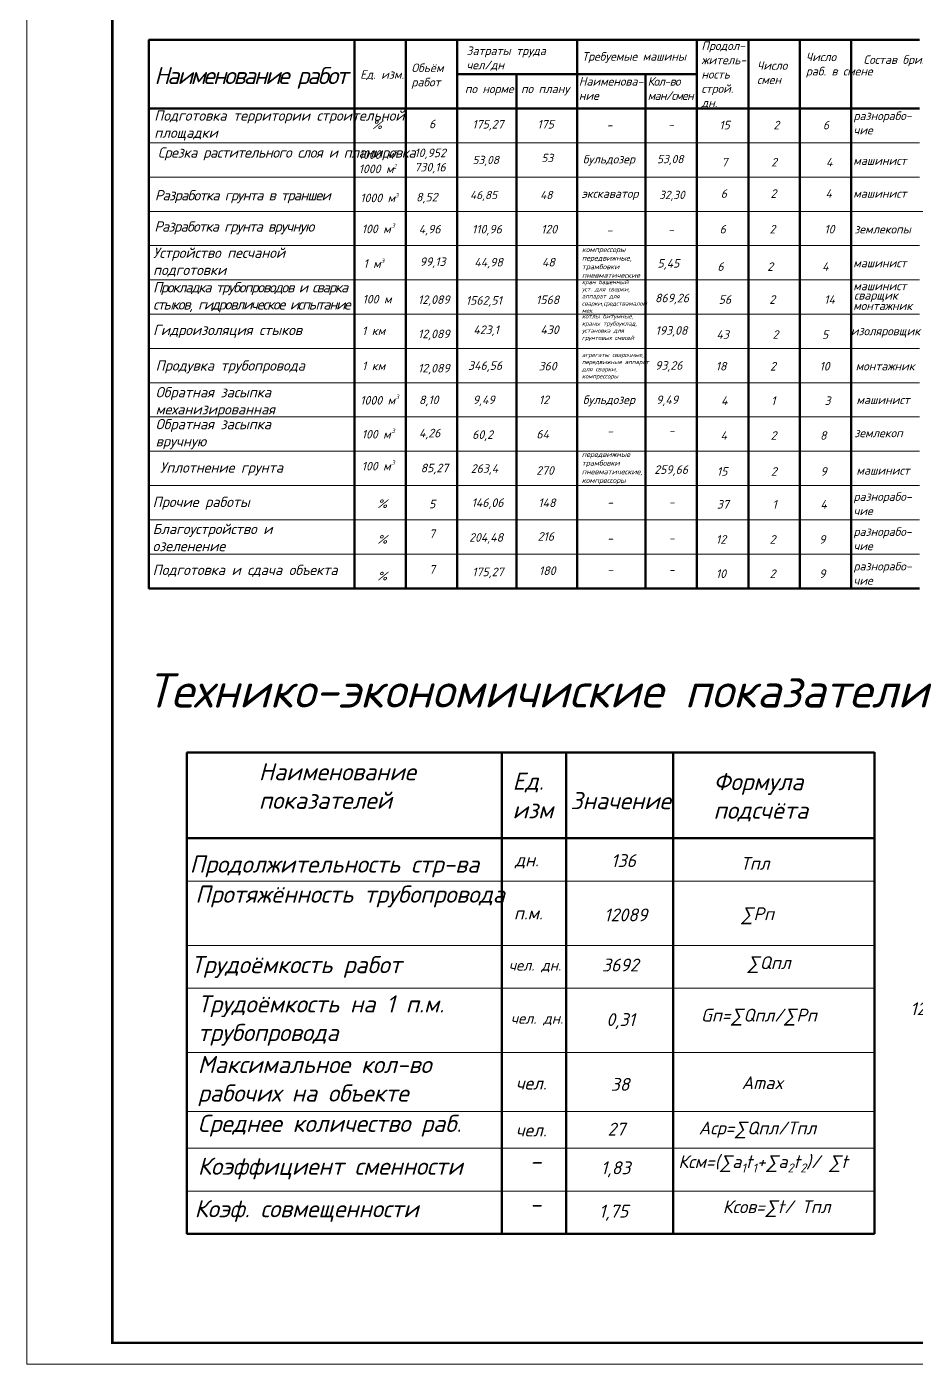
# Model space of a CAD drawing. Header units: millimetres. Extents: x 27137 to 30937, y -4667 to -569.
# Drawn here: x 28130.7 to 28338.4, y -1162.7 to -850.5 of the extents above; entities that cross this region are included whole.
import ezdxf

# ---------------------------------------------------------------- set-up
doc = ezdxf.new("R2010")
doc.units = ezdxf.units.MM
doc.header["$LTSCALE"] = 0.4
doc.styles.get("Standard").update_dxf_attribs({"font": 'isocpeui.ttf', "height": 2.5})

msp = doc.modelspace()

# ---------------------------------------------------------------- linework, layer by layer
at = {"lineweight": 15}
for p, q in [((28207.2286, -853.5601), (28231.2286, -853.5601)), ((28231.2286, -869.5601), (28231.2286, -853.5601)), ((28243.2286, -853.5601), (28259.2286, -853.5601)), ((28259.2286, -853.5601), (28287.2286, -853.5601)), ((28287.2286, -853.5601), (28299.2286, -853.5601)), ((28287.2286, -861.5601), (28287.2286, -853.5601)), ((28299.2286, -853.5601), (28311.2286, -853.5601)), ((28311.2286, -853.5601), (28323.2286, -853.5601)), ((28259.2286, -861.5601), (28287.2286, -861.5601)), ((28207.2286, -869.5601), (28219.2286, -869.5601)), ((28219.2286, -869.5601), (28231.2286, -869.5601)), ((28243.2286, -869.5601), (28259.2286, -869.5601)), ((28243.2286, -869.5601), (28259.2286, -869.5601)), ((28259.2286, -869.5601), (28275.2286, -869.5601)), ((28159.2286, -877.5601), (28339.2286, -877.5601)), ((28159.2286, -885.5601), (28339.2286, -885.5601)), ((28159.2286, -893.5601), (28774.4286, -893.5601)), ((28207.2286, -901.5601), (28207.2286, -897.5601)), ((28159.2286, -901.5601), (28207.2286, -901.5601)), ((28339.2286, -901.5601), (28207.2286, -901.5601)), ((28207.2286, -909.5601), (28207.2286, -905.5601)), ((28159.2286, -909.5601), (28207.2286, -909.5601)), ((28339.2286, -909.5601), (28207.2286, -909.5601)), ((28159.2286, -917.5601), (28207.2286, -917.5601)), ((28207.2286, -921.5601), (28207.2286, -917.5601)), ((28207.2286, -917.5601), (28339.2286, -917.5601)), ((28159.2286, -925.5601), (28339.2286, -925.5601)), ((28207.2286, -933.5601), (28207.2286, -929.5601)), ((28159.2286, -933.5601), (28207.2286, -933.5601)), ((28159.2286, -933.5601), (28207.2286, -933.5601)), ((28207.2286, -937.5601), (28207.2286, -933.5601)), ((28207.2286, -933.5601), (28339.2286, -933.5601)), ((28339.2286, -933.5601), (28207.2286, -933.5601)), ((28159.2286, -941.5601), (28207.2286, -941.5601)), ((28207.2286, -945.5601), (28207.2286, -941.5601)), ((28207.2286, -941.5601), (28339.2286, -941.5601)), ((28159.2286, -949.5601), (28207.2286, -949.5601)), ((28207.2286, -949.5601), (28339.2286, -949.5601)), ((28159.2286, -957.5601), (28207.2286, -957.5601)), ((28207.2286, -957.5601), (28219.2286, -957.5601)), ((28219.2286, -957.5601), (28327.2286, -957.5601)), ((28259.2286, -957.5601), (28243.2286, -957.5601)), ((28243.2286, -957.5601), (28259.2286, -957.5601)), ((28287.2286, -957.5601), (28275.2286, -957.5601)), ((28275.2286, -957.5601), (28287.2286, -957.5601)), ((28339.2286, -957.5601), (28323.2286, -957.5601)), ((28159.2286, -965.5601), (28339.2286, -965.5601)), ((28159.2286, -973.5601), (28339.2286, -973.5601)), ((28256.6844, -1019.9049), (28271.6844, -1019.9049)), ((28168.123, -1039.9049), (28168.123, -1054.9049)), ((28168.123, -1049.9049), (28328.6844, -1049.9049)), ((28168.123, -1064.9049), (28328.6844, -1064.9049)), ((28168.123, -1074.9049), (28328.6844, -1074.9049)), ((28168.123, -1089.9049), (28328.6844, -1089.9049)), ((28168.123, -1103.7138), (28328.6844, -1103.7138)), ((28328.6844, -1112.2611), (28168.123, -1112.2611)), ((28168.123, -1122.2611), (28321.6844, -1122.2611)), ((28328.6844, -1122.2611), (28168.123, -1122.2611)), ((28256.6844, -1122.2611), (28281.6844, -1122.2611)), ((28321.6844, -1122.2611), (28328.6844, -1122.2611))]:
    msp.add_line(p, q, dxfattribs=at)
at = {"lineweight": 53, "ltscale": 0.5}
for p, q in [((28207.2286, -853.5601), (28207.2286, -861.5601)), ((28219.2286, -869.5601), (28219.2286, -853.5601)), ((28231.2286, -853.5601), (28231.2286, -869.5601)), ((28259.2286, -853.5601), (28259.2286, -861.5601)), ((28287.2286, -853.5601), (28287.2286, -869.5601)), ((28299.2286, -853.5601), (28299.2286, -869.5601)), ((28311.2286, -869.5601), (28311.2286, -853.5601)), ((28323.2286, -853.5601), (28323.2286, -869.5601)), ((28231.2286, -861.5601), (28287.2286, -861.5601)), ((28245.0553, -861.5601), (28245.0553, -869.5601)), ((28259.2286, -869.5601), (28259.2286, -861.5601)), ((28275.2286, -869.5601), (28275.2286, -861.5601)), ((28159.2286, -869.5601), (28327.2286, -869.5601)), ((28219.2286, -933.5601), (28219.2286, -869.5601)), ((28231.2286, -933.5601), (28231.2286, -869.5601)), ((28245.0553, -933.5601), (28245.0553, -869.5601)), ((28259.2286, -869.5601), (28259.2286, -933.5601)), ((28275.2286, -933.5601), (28275.2286, -869.5601)), ((28287.2286, -869.5601), (28287.2286, -933.5601)), ((28299.2286, -869.5601), (28311.2286, -869.5601)), ((28299.2286, -933.5601), (28299.2286, -869.5601)), ((28323.2286, -869.5601), (28311.2286, -869.5601)), ((28311.2286, -869.5601), (28311.2286, -933.5601)), ((28323.2286, -869.5601), (28339.2286, -869.5601)), ((28323.2286, -933.5601), (28323.2286, -869.5601)), ((28219.2286, -957.5601), (28219.2286, -933.5601)), ((28231.2286, -957.5601), (28231.2286, -933.5601)), ((28245.0553, -957.5601), (28245.0553, -933.5601)), ((28259.2286, -933.5601), (28259.2286, -957.5601)), ((28275.2286, -957.5601), (28275.2286, -933.5601)), ((28287.2286, -933.5601), (28287.2286, -957.5601)), ((28299.2286, -957.5601), (28299.2286, -933.5601)), ((28311.2286, -933.5601), (28311.2286, -957.5601)), ((28323.2286, -957.5601), (28323.2286, -933.5601)), ((28207.2286, -949.5601), (28207.2286, -953.5601)), ((28219.2286, -957.5601), (28219.2286, -981.5601)), ((28231.2286, -981.5601), (28231.2286, -957.5601)), ((28245.0553, -981.5601), (28245.0553, -957.5601)), ((28259.2286, -957.5601), (28259.2286, -981.5601)), ((28275.2286, -981.5601), (28275.2286, -957.5601)), ((28287.2286, -957.5601), (28287.2286, -981.5601)), ((28299.2286, -981.5601), (28299.2286, -957.5601)), ((28311.2286, -957.5601), (28311.2286, -981.5601)), ((28323.2286, -981.5601), (28323.2286, -957.5601)), ((28168.123, -1019.9049), (28168.123, -1039.9049)), ((28168.123, -1019.9049), (28241.6844, -1019.9049)), ((28241.6844, -1039.9049), (28241.6844, -1019.9049)), ((28241.6844, -1019.9049), (28256.6844, -1019.9049)), ((28256.6844, -1019.9049), (28256.6844, -1063.525)), ((28256.6844, -1063.525), (28256.6844, -1019.9049)), ((28256.6844, -1019.9049), (28281.6844, -1019.9049)), ((28268.123, -1019.9049), (28283.123, -1019.9049)), ((28271.6844, -1019.9049), (28321.6844, -1019.9049)), ((28281.6844, -1019.9049), (28281.6844, -1054.0453)), ((28328.6844, -1019.9049), (28321.6844, -1019.9049)), ((28328.6844, -1122.2611), (28328.6844, -1019.8312)), ((28328.6844, -1132.2611), (28328.6844, -1032.2611)), ((28168.123, -1039.9049), (28321.6844, -1039.9049)), ((28168.123, -1039.9049), (28168.123, -1049.9049)), ((28241.6844, -1039.9049), (28241.6844, -1082.7135)), ((28321.6844, -1039.9049), (28328.6844, -1039.9049)), ((28168.123, -1049.9049), (28168.123, -1064.9049)), ((28281.6844, -1132.2611), (28281.6844, -1054.0068)), ((28168.123, -1057.2611), (28168.123, -1119.4243)), ((28256.6844, -1063.0043), (28256.6844, -1132.2611)), ((28168.123, -1064.9049), (28168.123, -1074.9049)), ((28168.123, -1074.9049), (28168.123, -1084.9049)), ((28241.6844, -1077.2611), (28241.6844, -1132.2611)), ((28168.123, -1084.9049), (28168.123, -1089.9049)), ((28168.123, -1089.9049), (28168.123, -1099.9049)), ((28168.123, -1112.2611), (28168.123, -1122.2611)), ((28168.123, -1122.2611), (28168.123, -1132.2611)), ((28168.123, -1132.2611), (28321.6844, -1132.2611)), ((28321.6844, -1132.2611), (28328.6844, -1132.2611))]:
    msp.add_line(p, q, dxfattribs=at)
at = {"color": 0, "lineweight": 15}
for p, q in [((28311.2286, -957.5601), (28299.2286, -957.5601)), ((28299.2286, -957.5601), (28311.2286, -957.5601))]:
    msp.add_line(p, q, dxfattribs=at)
at = {"color": 7, "lineweight": 15}
msp.add_lwpolyline([(28130.6969, -1162.6747), (28971.6969, -1162.6747), (28971.6969, -568.6747), (28130.6969, -568.6747)], close=True, dxfattribs=at)
at = {"lineweight": 15, "const_width": 0.6}
msp.add_lwpolyline([(28150.6969, -1157.6747), (28966.6969, -1157.6747), (28966.6969, -573.6747), (28150.6969, -573.6747)], close=True, dxfattribs=at)
msp.add_lwpolyline([(28150.6969, -573.6747), (28966.6969, -573.6747), (28966.6969, -1157.6747), (28150.6969, -1157.6747)], dxfattribs=at)
at = {"lineweight": 53, "ltscale": 0.5}
for points in [[(28164.0286, -853.5601), (28159.2286, -853.5601), (28207.2286, -853.5601)], [(28339.2286, -853.5601), (28159.2286, -853.5601), (28159.2286, -949.5601), (28159.2286, -953.5601), (28159.2286, -957.5601), (28159.2286, -965.5601), (28159.2286, -973.5601), (28159.2286, -981.5601), (28339.2286, -981.5601)], [(28207.2286, -861.5601), (28207.2286, -933.5601), (28207.2286, -957.5601), (28207.2286, -981.5601)]]:
    msp.add_lwpolyline(points, dxfattribs=at)

# ---------------------------------------------------------------- texts
at = {"lineweight": 15, "attachment_point": 1}
for s, width, gutter_width, heights, insert, char_height in [('Затраты труда \\Pчел/дн', 28.457231, 12.5, [9.4384], (28233.3939, -855.0737), 2), ('Продол-\\Pжитель-\\Pность\\Pстрой.\\Pдн.', 15, 12.5, [0], (28288.2613, -853.905), 2), ('Требуемые машины', 35, 12.5, [0], (28260.3894, -856.3941), 2), ('Число\\Pсмен', 15, 12.5, [0], (28301.2567, -858.5135), 2), ('Число \\Pраб. в смене', 15, 12.5, [8.6667], (28312.6598, -856.5078), 2), ('Состав бригады', 20, 12.5, [0], (28326.1111, -857.1496), 2), ('{\\T0.8;Наименование работ}', 60, 12.5, [0], (28160.4913, -859.8644), 4), ('Ед. изм.', 15, 12.5, [0], (28208.5466, -860.6251), 2), ('Обьём\\Pработ', 30, 12.5, [0], (28220.5412, -859.0574), 2), ('по норме', 20, 12.5, [0], (28233.0189, -863.9575), 2), ('по плану', 20, 12.5, [0], (28246.1302, -863.9575), 2), ('Наименова-\\Pние', 20, 12.5, [0], (28259.6429, -862.2204), 2), ('{\\T0.9;Кол-во\\Pман/смен}', 15, 12.5, [0], (28275.7114, -862.2244), 2), ('Подготовка территории строительной площадки', 60, 12.5, [0], (28160.4736, -870.0038), 2.4), ('разнорабо-\\Pчие', 20, 12.5, [0], (28323.7801, -870.2568), 2), ('%', 15, 12.5, [0], (28211.4501, -872.3211), 2), ('6', 15, 12.5, [0], (28224.6555, -872.1621), 2), ('175,27', 12.151566, 12.5, [0], (28234.7527, -872.2419), 2), ('175', 12.151566, 12.5, [0], (28249.9427, -872.2419), 2), ('-', 15.304504, 12.5, [0], (28266.1054, -872.4105), 2), ('-', 15.304504, 12.5, [0], (28280.4709, -872.3603), 2), ('15        2        6', 45, 12.5, [0], (28292.4409, -872.4212), 2), ('{\\T0.95;Срезка растительного слоя и планировка}', 60, 12.5, [0], (28161.3088, -878.6275), 2.4), ('1000 м\\P1000 м', 15, 12.5, [0], (28208.2112, -879.323), 2), ('3', 15, 12.5, [0], (28216.3866, -879.2464), 1), ('10,952\\P730,16', 15, 12.5, [0], (28221.2281, -878.9173), 2), ('53', 13.371299, 12.5, [2.88], (28250.9052, -880.1362), 1.92), ('бульдозер', 15.304504, 12.5, [0], (28260.5782, -880.3859), 2), ('53,08', 13.371299, 12.5, [2.88], (28277.906, -880.408), 1.92), ('2', 15, 12.5, [0], (28216.3204, -882.5694), 1), ('53,08', 13.371299, 12.5, [2.88], (28234.8097, -880.6044), 1.92), ('7        2         4', 45, 12.5, [0], (28292.9523, -881.0875), 2), ('машинист', 20, 12.5, [0], (28323.7231, -880.7275), 2), ('{\\T0.9;Разработка грунта в траншеи}', 60, 12.5, [0], (28160.627, -888.6066), 2.4), ('1000 м', 15, 12.5, [0], (28208.5799, -889.4314), 2), ('3', 15, 12.5, [0], (28216.7406, -889.3216), 1), ('46,85', 13.371299, 12.5, [0], (28234.2243, -888.7869), 1.92), ('48', 13.371299, 12.5, [0], (28250.5901, -888.7869), 1.92), ('экскаватор', 15.304504, 12.5, [0], (28260.2454, -888.4111), 2), ('  6        2         4', 45, 12.5, [0], (28290.2307, -888.4163), 2), ('машинист', 20, 12.5, [0], (28323.7231, -888.4005), 2), ('{\\T0.9;Разработка грунта вручную}', 60, 12.5, [0], (28160.4977, -895.8877), 2.4), ('100 м', 15, 12.5, [0], (28208.9202, -896.6709), 2), ('3', 15, 12.5, [0], (28215.8886, -896.3555), 1), ('-', 15.304504, 12.5, [0], (28266.1054, -896.9276), 2), ('-', 15.304504, 12.5, [0], (28280.4709, -896.8774), 2), ('   6        2         10', 45, 12.5, [2.5], (28288.6937, -896.7317), 2), ('землекопы', 20, 12.5, [0], (28323.9862, -896.7314), 2), ('Устройство песчаной\\Pподготовки', 60, 12.5, [7.6074], (28160.2066, -902.0291), 2.4), ('компрессоры \\Pпередвижные,\\Pтрамбовки\\Pпневматические', 15.304504, 12.5, [13.1252], (28260.3601, -901.8671), 1.2), ('\\P1 м', 15, 12.5, [0], (28209.3245, -901.4273), 2), ('3', 15, 12.5, [0], (28213.4307, -904.6291), 1), ('машинист', 20, 12.5, [0], (28323.7231, -904.6315), 2), ('{\\T0.8;Прокладка трубопроводов и сварка\\Pстыков, гидровлическое испытание}', 63.85238, 12.5, [10.6306], (28160.2066, -910.0827), 2.4), ('кран башенный\\Pуст. для сварки,\\Pаппарат для сварки,средствамалой \\Pмех.', 15.304504, 12.5, [13.1252], (28260.3601, -909.5645), 1), ('машинист', 20, 12.5, [0], (28323.7231, -909.9783), 2), ('100 м', 15, 12.5, [0], (28209.1122, -913.0648), 2), ('сварщик', 20, 12.5, [0], (28323.9135, -912.173), 2), ('котлы битумные,\\Pкраны трубоуклад,\\Pустановка для \\Pгрунтовых смесей', 15.304504, 12.5, [13.1252], (28260.3601, -917.5658), 1), ('монтажник', 20, 12.5, [0], (28323.7231, -914.5975), 2), ('Гидроизоляция стыков', 60, 12.5, [0], (28160.2066, -920.0503), 2.4), ('1 км', 15, 12.5, [0], (28209.0039, -920.4411), 2), ('423,1', 15, 12.5, [0], (28235.0001, -920.1991), 2), ('430', 15, 12.5, [0], (28250.6689, -920.1991), 2), ('193,08', 13.371299, 12.5, [0], (28277.5454, -920.3627), 2), ('изоляровщик', 20, 12.5, [0], (28323.1574, -920.4929), 2), ('агрегаты сварочные,\\Pпередвижные аппарат \\Pдля сварки,\\Pкомпрессоры', 15.304504, 12.5, [13.1252], (28260.3601, -926.5654), 1), ('Продувка трубопровода', 60, 12.5, [0], (28160.7998, -928.3441), 2.4), ('1 км', 15, 12.5, [0], (28209.0039, -928.6479), 2), ('346,56', 15, 12.5, [0], (28233.7674, -928.5703), 2), ('360', 15, 12.5, [0], (28250.2287, -928.6991), 2), ('93,26', 13.371299, 12.5, [0], (28277.4508, -928.5288), 2), ('монтажник', 20, 12.5, [0], (28324.2889, -928.6795), 2), ('Обратная засыпка\\Pмеханизированная', 60, 12.5, [8.1917], (28160.7998, -934.5732), 2.4), ('3', 15, 12.5, [0], (28216.8605, -936.3241), 1), ('бульдозер', 15.304504, 12.5, [0], (28260.5782, -936.5376), 2), ('1000 м', 15, 12.5, [0], (28208.5799, -936.675), 2), ('машинист', 20, 12.5, [0], (28324.4621, -936.5656), 2), ('Обратная засыпка\\Pвручную', 60, 12.5, [8.1917], (28160.7998, -942.0234), 2.4), ('100 м', 15, 12.5, [0], (28208.9202, -944.5926), 2), ('3', 15, 12.5, [0], (28215.8886, -944.2772), 1), ('-', 15.304504, 12.5, [0], (28266.2554, -943.8475), 2), ('-', 15.304504, 12.5, [0], (28280.621, -943.7973), 2), ('землекоп', 20, 12.5, [0], (28323.9862, -944.2985), 2), ('Уплотнение грунта', 60, 12.5, [0], (28161.8304, -952.1613), 2.4), ('100 м', 15, 12.5, [0], (28208.9202, -952.0322), 2), ('3', 15, 12.5, [0], (28215.8886, -951.7167), 1), ('передвижные трамбовки пневматические,\\Pкомпрессоры', 15.304504, 12.5, [13.1252], (28260.3313, -949.6774), 1.21234), ('машинист', 20, 12.5, [0], (28324.4621, -953.0377), 2), ('Прочие работы', 60, 12.5, [0], (28160.1042, -960.1794), 2.4), ('\\pi6.53712;%', 15, 12.5, [0], (28206.1072, -960.8018), 2), ('5', 15, 12.5, [0], (28224.6555, -960.8747), 2), ('-', 15.304504, 12.5, [0], (28280.621, -960.435), 2), ('разнорабо-\\Pчие', 20, 12.5, [0], (28323.7801, -959.1463), 2), ('-', 15.304504, 12.5, [0], (28266.2554, -960.4851), 2), ('Благоустройство и \\Pозеленение', 60, 12.5, [0], (28160.1042, -966.4964), 2.4), ('разнорабо-\\Pчие', 20, 12.5, [0], (28323.7801, -967.3255), 2), ('\\pi6.53712;%', 15, 12.5, [0], (28206.1072, -969.1293), 2), ('7', 15, 12.5, [0], (28224.6555, -967.8241), 2), ('-', 15.304504, 12.5, [0], (28266.2554, -968.8789), 2), ('-', 15.304504, 12.5, [0], (28280.621, -968.8287), 2), ('Подготовка и сдача объекта', 60, 12.5, [0], (28160.1042, -976.0531), 2.4), ('7', 15, 12.5, [0], (28224.6555, -976.1331), 2), ('разнорабо-\\Pчие', 20, 12.5, [0], (28323.7801, -975.3911), 2), ('\\pi6.53712;%', 15, 12.5, [0], (28206.1072, -977.6768), 2), ('-', 15.304504, 12.5, [0], (28266.2554, -976.2234), 2), ('-', 15.304504, 12.5, [0], (28280.621, -976.1733), 2), ('\\pi1.38792;{\\fISOCPEUR|b0|i1|c204|p34;       Технико}-{\\fISOCPEUR|b0|i1|c204|p34;экономичиские показатели}', 242.629461, 12.5, [0], (28121.6545, -1001.3895), 8), ('Наименование \\Pпоказателей', 89.841545, 12.5, [0], (28184.9025, -1022.3656), 4), ('Ед.\\Pизм', 15, 12.5, [0], (28244.1507, -1024.5832), 4), ('Формула \\Pподсчёта', 55.769805, 12.5, [0], (28291.0845, -1024.689), 4), ('Значение', 24.685547, 12.5, [0], (28257.7062, -1029.115), 4), ('Продолжительность стр-ва', 73.561463, 12.5, [0], (28168.7703, -1043.9254), 4), ('дн.', 15, 12.5, [0], (28244.6988, -1043.4495), 3), ('{\\H0.75x;136}', 15, 12.5, [0], (28267.1692, -1043.6166), 4), ('Тпл', 6.356017, 5, [0], (28297.4212, -1044.266), 3), ('Протяжённость трубопровода', 73.561463, 12.5, [0], (28170.0552, -1050.9474), 4), ('п.м.', 15, 12.5, [0], (28244.4703, -1055.8567), 3), ('12089', 15, 12.5, [4.0515], (28265.5438, -1056.2929), 3), ('∑Рп', 6.356017, 5, [0], (28297.4212, -1056.0344), 3), ('Трудоёмкость работ', 73.561463, 12.5, [0], (28169.0917, -1067.3914), 4), ('∑Qпл', 6.356017, 5, [0], (28298.8802, -1067.4491), 3), ('чел. дн.', 15, 12.5, [0], (28243.2662, -1068.2851), 2.5), ('3692', 15, 12.5, [0], (28265.0462, -1067.9926), 3), ('Трудоёмкость на 1 п.м.\\Pтрубопровода', 73.561463, 12.5, [0], (28170.6474, -1076.5675), 4), ('Gп=∑Qпл/∑Рп', 6.356017, 5, [0], (28288.1532, -1079.6881), 3), ('{\\H0.75x;12}', 15, 12.5, [0], (28337.0426, -1078.1849), 4), ('чел. дн.', 15, 12.5, [0], (28243.7387, -1080.6871), 2.5), ('0,31', 15, 12.5, [0], (28266.06, -1080.7232), 3), ('Максимальное кол-во рабочих на объекте', 73.561463, 12.5, [0], (28170.6474, -1090.7046), 4), ('Аmax', 6.356017, 5, [0], (28297.652, -1095.4561), 3), ('чел.', 15, 12.5, [0], (28244.9072, -1095.5625), 3), ('38', 15, 12.5, [0], (28267.0845, -1095.8458), 3), ('Среднее количество раб.', 73.561463, 12.5, [0], (28170.6474, -1104.451), 4), ('чел.', 15, 12.5, [0], (28244.9072, -1106.5091), 3), ('27', 15, 12.5, [0], (28266.3336, -1106.2984), 3), ('Аср=∑Qпл/Тпл', 6.356017, 5, [0], (28287.6271, -1106.025), 3), ('Коэффициент сменности', 73.561463, 12.5, [0], (28170.6474, -1114.451), 4), ('\\A1;Ксм=(∑a{\\H0.7x;\\S^ 1;}t{\\H0.7x;\\S^ 1;}+∑a{\\H0.7x;\\S^ 2;}t{\\H0.7x;\\S^ 2;})/ ∑t', 47.638469, 5, [0], (28282.8715, -1113.8924), 3), ('\\pi6.47273;-', 15, 12.5, [0], (28241.6844, -1113.276), 4), ('1,83', 15, 12.5, [0], (28264.7814, -1115.3207), 3), ('Коэф. совмещенности', 73.561463, 12.5, [0], (28169.8852, -1124.3681), 4), ('\\pi6.47273;-', 15, 12.5, [0], (28241.6446, -1123.2766), 4), ('1,75', 15, 12.5, [0], (28264.3514, -1125.4475), 3), ('Ксов=∑t/ Тпл', 27.751224, 5, [0], (28293.2373, -1124.4073), 3)]:
    msp.add_mtext_dynamic_manual_height_columns(s, width=width, gutter_width=gutter_width, heights=heights, dxfattribs=dict(at, insert=insert, char_height=char_height))
at = {"color": 0, "lineweight": 15, "char_height": 2, "attachment_point": 1}
for s, width, heights, insert in [('8,52', 15, [0], (28221.6211, -889.2415)), ('4,96', 15, [0], (28222.2324, -896.723)), ('110,96', 15, [3], (28234.6719, -896.7265)), ('120', 15, [3], (28250.8241, -896.7265)), ('99,13', 15, [0], (28222.4661, -904.3135)), ('44,98', 15, [0], (28235.2194, -904.4383)), ('48', 15, [0], (28251.0191, -904.4383)), ('   6        2         4', 45, [0], (28288.1828, -905.4605)), ('12,089', 15, [0], (28222.0775, -913.1745)), ('1562,51', 15, [0], (28233.2446, -913.3483)), ('1568', 15, [0], (28249.6463, -913.2019)), ('869,26', 13.371299, [0], (28277.4309, -912.7922)), ('   56       2         14', 45, [2.5019], (28288.4769, -913.1515)), ('12,089', 15, [0], (28222.0775, -921.1745)), ('   43        2        5', 45, [0], (28287.9573, -921.3169)), ('12,089', 15, [0], (28222.0775, -929.1745)), ('  18        2        10', 45, [0], (28289.045, -928.7202)), ('8,10', 15, [0], (28222.3022, -936.5745)), ('9,49', 15, [3], (28234.8619, -936.5541)), ('12', 15, [3], (28250.2942, -936.5541)), ('9,49', 15, [3], (28277.6773, -936.5541)), (' 4        1         3', 45, [0], (28291.5877, -936.7638)), ('4,26', 15, [0], (28222.3022, -944.3147)), ('60,2', 15, [0], (28234.7214, -944.6861)), ('64', 15, [0], (28249.7181, -944.5691)), (' 4        2        8', 45, [0], (28291.4655, -944.8889)), ('85,27', 15, [0], (28222.7081, -952.4681)), ('  15        2        9', 45, [0], (28289.3287, -953.2667)), ('146,06', 15, [0], (28234.5792, -960.5636)), ('148', 15, [0], (28250.1719, -960.5829)), ('   37        1        4', 45, [0], (28288.0448, -960.9546)), ('204,48', 15, [0], (28234.012, -968.6757)), ('216', 15, [0], (28250.0206, -968.4387)), ('  12        2        9', 45, [0], (28289.1041, -969.1419)), ('175,27', 15, [0], (28234.7305, -976.7285)), ('180', 15, [0], (28250.3231, -976.4456)), ('  10        2        9', 45, [0], (28289.1041, -977.1419))]:
    msp.add_mtext_dynamic_manual_height_columns(s, width=width, gutter_width=12.5, heights=heights, dxfattribs=dict(at, insert=insert))
at = {"color": 1, "lineweight": 15, "attachment_point": 1}
for s, width, heights, insert, char_height in [('{\\C0;32,30}', 13.371299, [3.6], (28278.3908, -888.7542), 1.92), ('{\\C0;5,45}', 13.371299, [0], (28278.0125, -904.6991), 2), ('{\\C0;263,4}', 15, [0], (28234.388, -952.6006), 2), ('{\\C0;270}', 15, [0], (28249.6594, -953.0503), 2), ('{\\C0;259,66}', 13.371299, [0], (28277.2516, -952.8461), 2)]:
    msp.add_mtext_dynamic_manual_height_columns(s, width=width, gutter_width=12.5, heights=heights, dxfattribs=dict(at, insert=insert, char_height=char_height))

doc.saveas('drawing.dxf')
